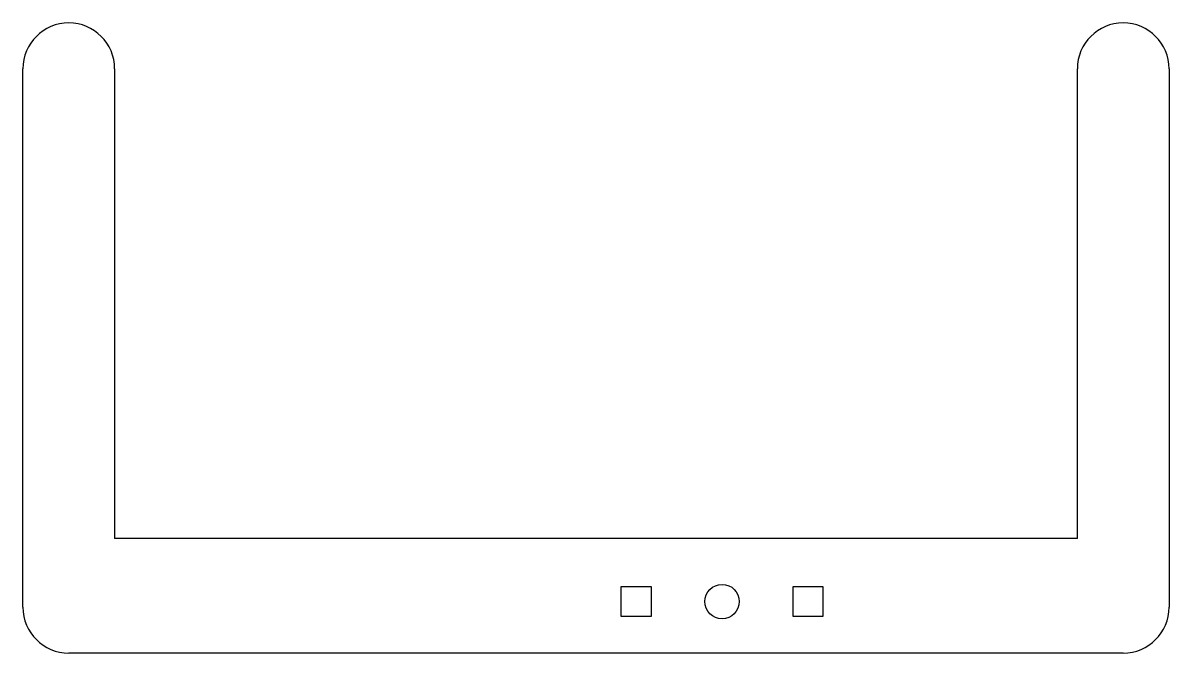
# Model space of a CAD drawing. Extents: x -61 to 39, y -50 to 5.
import ezdxf

# ---------------------------------------------------------------- set-up
doc = ezdxf.new("R2010")
doc.units = 0
doc.layers.add('Shape2DView001', color=7, linetype='CONTINUOUS')

msp = doc.modelspace()

# ---------------------------------------------------------------- linework, layer by layer
at = {"layer": 'Shape2DView001'}
for p, q in [((-61, -46.4), (-61, 0.600002)), ((-53, 0.600002), (-53, -40.4)), ((31, -40.4), (31, 0.600002)), ((39, 0.600002), (39, -46.4)), ((31, -40.4), (-53, -40.4)), ((-8.8, -44.6), (-6.2, -44.6)), ((-8.8, -47.2), (-8.8, -44.6)), ((-6.2, -44.6), (-6.2, -47.2)), ((6.2, -44.6), (8.8, -44.6)), ((6.2, -47.2), (6.2, -44.6)), ((8.8, -44.6), (8.8, -47.2)), ((-6.2, -47.2), (-8.8, -47.2)), ((8.8, -47.2), (6.2, -47.2)), ((-9, -50.4), (-57, -50.4)), ((9, -50.4), (-9, -50.4)), ((35, -50.4), (9, -50.4))]:
    msp.add_line(p, q, dxfattribs=at)
msp.add_circle((0, -45.9), 1.5, dxfattribs=at)
for centre, start, end in [((-57, 0.600002), 0, 180), ((35, 0.600002), 0, 180), ((-57, -46.4), 180, -90), ((35, -46.4), -90, 0)]:
    msp.add_arc(centre, 4, start, end, dxfattribs=at)

doc.saveas('drawing.dxf')
